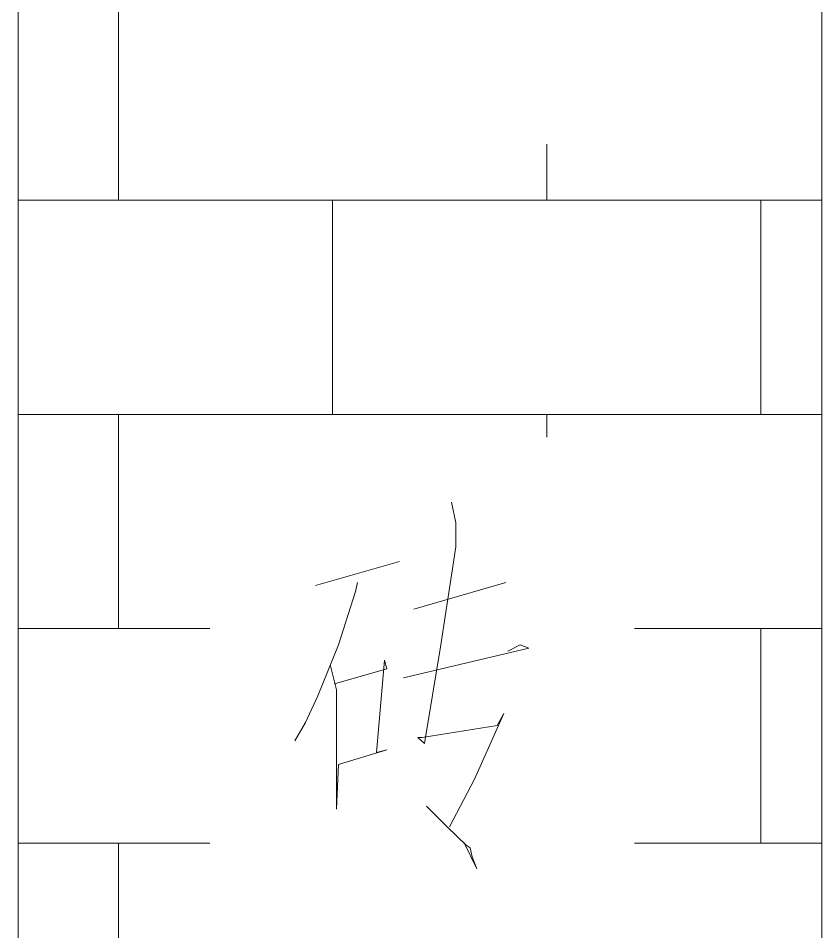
# Model space of a CAD drawing. Header units: millimetres. Extents: x -4415 to 173792, y -78716 to 47289.
# Drawn here: x 9859 to 11959, y -1492 to 895 of the extents above; entities that cross this region are included whole.
import ezdxf

# ---------------------------------------------------------------- set-up
doc = ezdxf.new("R2010")
doc.units = ezdxf.units.MM

msp = doc.modelspace()

# ---------------------------------------------------------------- linework, layer by layer
at = {"color": 0, "lineweight": 0}
for points in [[(9859.1, 2380.9), (9859.1, -6367)], [(11958.8, 2380.9), (11958.8, -6367)], [(10121, 419.7), (10121, 978.9)], [(11958.8, 861.9), (11958.8, 888.8)], [(11958.8, 823.3), (11958.8, 851.2)], [(11958.8, 784.6), (11958.8, 812.6)], [(11958.8, 746), (11958.8, 773.9)], [(11958.8, 707.4), (11958.8, 735.3)], [(11958.8, 669.8), (11958.8, 696.6)], [(11958.8, 631.1), (11958.8, 658)], [(11958.8, 592.5), (11958.8, 619.3)], [(11958.8, 553.8), (11958.8, 581.8)], [(11240.7, 419.7), (11240.7, 565.6)], [(11958.8, 515.2), (11958.8, 543.1)], [(11958.8, 476.5), (11958.8, 504.5)], [(11958.8, 437.9), (11958.8, 465.8)], [(9859.1, 419.7), (11958.8, 419.7)], [(10680.3, -140.7), (10680.3, 419.7)], [(11800, -140.7), (11800, 419.7)], [(11958.8, 399.3), (11958.8, 427.2)], [(11958.8, 361.7), (11958.8, 388.5)], [(11958.8, 323), (11958.8, 349.9)], [(11958.8, 284.4), (11958.8, 311.2)], [(11958.8, 245.7), (11958.8, 273.7)], [(11958.8, 207.1), (11958.8, 235)], [(11958.8, 168.5), (11958.8, 196.4)], [(11958.8, 129.8), (11958.8, 157.7)], [(11958.8, 92.2), (11958.8, 119.1)], [(11958.8, 53.6), (11958.8, 80.4)], [(11958.8, 14.9), (11958.8, 41.8)], [(11958.8, -23.7), (11958.8, 4.2)], [(11958.8, -62.3), (11958.8, -34.4)], [(11958.8, -101), (11958.8, -73.1)], [(11958.8, -139.6), (11958.8, -111.7)], [(9859.1, -140.7), (11958.8, -140.7)], [(10121, -700), (10121, -140.7)], [(11240.7, -199.8), (11240.7, -140.7)], [(11958.8, -178.3), (11958.8, -150.4)], [(11958.8, -215.9), (11958.8, -189)], [(11958.8, -254.5), (11958.8, -227.7)], [(11958.8, -293.1), (11958.8, -266.3)], [(11958.8, -331.8), (11958.8, -303.9)], [(11958.8, -370.4), (11958.8, -342.5)], [(10991.6, -369.4), (11002.4, -424.1), (11002.4, -486.4), (10963.7, -742.9), (10920.8, -1000.6), (10903.6, -984.5), (10914.3, -984.5), (11110.8, -953.3), (11128, -922.2), (11051.7, -1094), (10986.3, -1218.5)], [(11958.8, -409.1), (11958.8, -381.2)], [(11958.8, -447.7), (11958.8, -419.8)], [(11958.8, -485.3), (11958.8, -458.5)], [(11958.8, -523.9), (11958.8, -497.1)], [(10855.3, -525), (10636.3, -587.3)], [(11958.8, -562.6), (11958.8, -535.8)], [(10745.8, -579.8), (10740.4, -603.4), (10696.4, -742.9), (10641.7, -876.1), (10609.5, -945.8), (10581.5, -993.1)], [(10892.9, -649.5), (11133.3, -579.8)], [(11958.8, -601.2), (11958.8, -573.3)], [(11958.8, -639.9), (11958.8, -612)], [(11958.8, -678.5), (11958.8, -650.6)], [(11958.8, -717.2), (11958.8, -689.3)], [(9859.1, -700), (10359.3, -700)], [(11469.3, -700), (11958.8, -700)], [(11800, -1260.4), (11800, -700)], [(11958.8, -755.8), (11958.8, -727.9)], [(10866, -828.8), (11193.4, -751.5), (11170.9, -742.9), (11138.7, -759)], [(10674.9, -797.7), (10691, -860), (10691, -1078.9), (10691, -1172.3), (10696.4, -1055.3), (10822, -1016.7), (10795.2, -1024.2), (10816.6, -782.7), (10822, -805.2), (10685.7, -844.9)], [(11958.8, -793.4), (11958.8, -766.6)], [(11958.8, -832), (11958.8, -805.2)], [(11958.8, -870.7), (11958.8, -842.8)], [(11958.8, -909.3), (11958.8, -881.4)], [(11958.8, -948), (11958.8, -920.1)], [(11958.8, -986.6), (11958.8, -958.7)], [(11958.8, -1025.3), (11958.8, -997.4)], [(11958.8, -1062.8), (11958.8, -1036)], [(11958.8, -1101.5), (11958.8, -1074.7)], [(11958.8, -1140.1), (11958.8, -1113.3)], [(10926.1, -1163.8), (10979.8, -1218.5), (11029.2, -1265.7), (11039.9, -1273.3), (11045.3, -1296.9), (11057.1, -1328), (11023.8, -1258.2)], [(11958.8, -1178.8), (11958.8, -1150.9)], [(11958.8, -1217.4), (11958.8, -1189.5)], [(11958.8, -1256.1), (11958.8, -1228.2)], [(9859.1, -1260.4), (10359.3, -1260.4)], [(10121, -1819.7), (10121, -1260.4)], [(11469.3, -1260.4), (11958.8, -1260.4)], [(11958.8, -1294.7), (11958.8, -1266.8)], [(11958.8, -1333.4), (11958.8, -1305.5)], [(11958.8, -1370.9), (11958.8, -1344.1)], [(11958.8, -1409.6), (11958.8, -1382.7)], [(11958.8, -1448.2), (11958.8, -1420.3)], [(11958.8, -1486.9), (11958.8, -1459)]]:
    msp.add_lwpolyline(points, dxfattribs=at)

doc.saveas('drawing.dxf')
